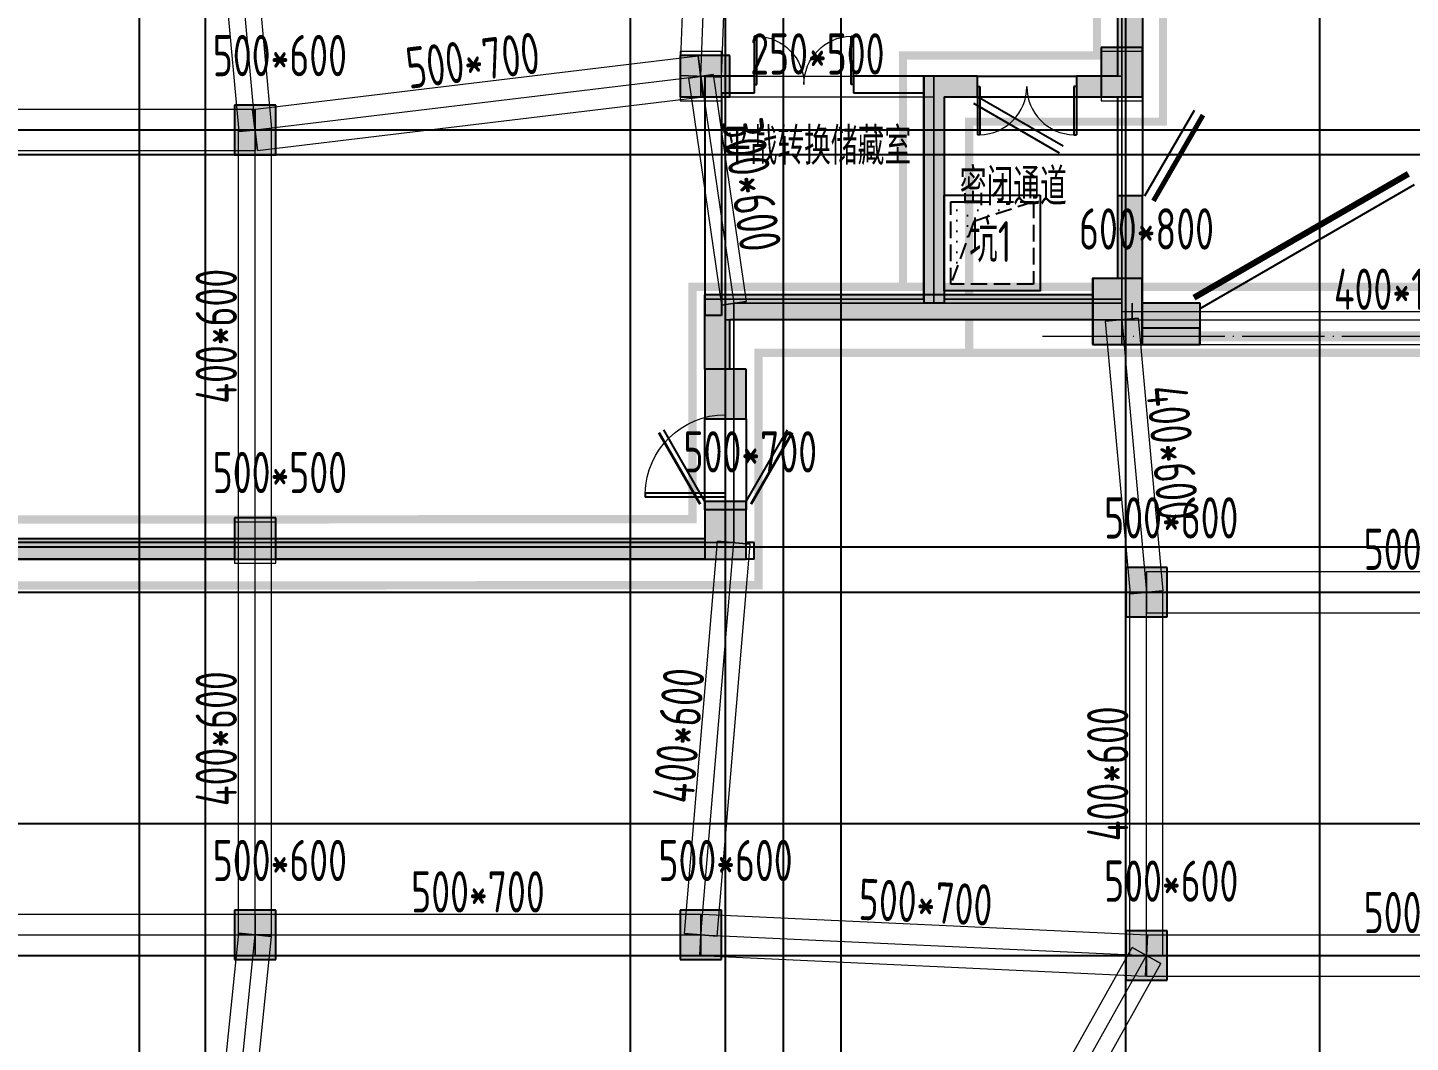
# Model space of a CAD drawing. Extents: x 369444 to 684549, y -549309 to 575337.
# Drawn here: x 457518 to 474271, y 417104 to 429395 of the extents above; entities that cross this region are included whole.
import ezdxf

# ---------------------------------------------------------------- set-up
doc = ezdxf.new("R2010")
doc.units = 0
doc.header["$LTSCALE"] = 1000
doc.header["$MEASUREMENT"] = 0
doc.linetypes.add('DASH', pattern=[0.35, 0.25, -0.1])
doc.linetypes.add('DOTE', pattern=[2.42, 2, -0.2, 0.02, -0.2])
for name, color, linetype, lineweight, true_color in [('-1-0-1', 7, 'Continuous', 0, 0xc0c0c0), ('-1-1-2', 7, 'Continuous', 0, 0xc0c0c0), ('-2-0-1', 1, 'Continuous', 0, 0xff0000), ('-2-1-2', 9, 'Continuous', 0, 0x808080), ('1-6-1', 7, 'Continuous', 0, 0x55ff55), ('1-6-2', 7, 'Continuous', 0, 0x55ff55), ('11-6-1', 2, 'Continuous', 0, 0xffff00), ('11-6-2', 2, 'Continuous', 0, 0xffff00), ('11-6-5', 2, 'Continuous', 0, 0xffff00), ('12-6-1', 4, 'Continuous', 0, 0x00ffff), ('12-6-2', 4, 'Continuous', 0, 0x00ffff), ('12-6-5', 4, 'Continuous', 0, 0x00ffff)]:
    doc.layers.add(name, color=color, linetype=linetype, lineweight=lineweight, true_color=true_color)
for name, color, linetype in [('A-WALL-HATCH', 8, 'Continuous'), ('AIRD-PLUM', 122, 'Continuous'), ('COLUMN', 9, 'Continuous'), ('DOTE', 1, 'Continuous'), ('PUB_HATCH', 8, 'Continuous'), ('WALL', 9, 'Continuous'), ('WINDOW', 4, 'Continuous'), ('填充', 8, 'Continuous'), ('文字', 2, 'Continuous'), ('防火分区线', 7, 'Continuous')]:
    doc.layers.add(name, color=color, linetype=linetype)
doc.layers.add('DOTE2', color=122, linetype='DOTE', lineweight=9)
doc.styles.add('_TCH_DIM', font='SIMPLEX', dxfattribs={"bigfont": 'GBCBIG'})
doc.styles.add('yjkcad', font='yjkeng.shx', dxfattribs={"width": 0.7, "height": 250, "bigfont": 'yjkchn.shx'})
doc.styles.add('说明', font='TSSDENG', dxfattribs={"width": 0.7, "bigfont": 'HZTXT'})

# ---------------------------------------------------------------- blocks, each defined once
blk = doc.blocks.new('$DorLib2D$00000213')
at = {"color": 0, "linetype": 'DASH', "const_width": 0.02}
blk.add_lwpolyline([(0.5, 0), (-0.5, 0)], dxfattribs=at)
blk = doc.blocks.new('$DorLib2D$00000002')
for p, q in [((-0.5, 0), (-0.5, 0.4875)), ((-0.475, 0.4875), (-0.5, 0.4875)), ((-0.475, 0), (-0.475, 0.4875)), ((0.475, 0), (0.475, 0.4875)), ((0.475, 0.4875), (0.5, 0.4875)), ((0.5, 0), (0.5, 0.4875)), ((-0.5, 0), (-0.475, 0)), ((0.5, 0), (0.475, 0))]:
    blk.add_line(p, q)
at = {"lineweight": 13}
for centre, start, end in [((-0.4875, 0), 0, 88.53072), ((0.4875, 0), 91.46928, 180)]:
    blk.add_arc(centre, 0.4875, start, end, dxfattribs=at)
blk = doc.blocks.new('$DorLib2D$00000001')
for p, q in [((0.45, 0.975), (0.5, 0.975)), ((0.45, 0), (0.45, 0.975)), ((0.5, 0), (0.5, 0.975)), ((0.5, 0), (0.45, 0))]:
    blk.add_line(p, q)
at = {"lineweight": 13}
blk.add_arc((0.475, 0), 0.975, 91.4693, 180, dxfattribs=at)
blk = doc.blocks.new('$DorLib2D$00000207')
at = {"color": 0}
for p, q in [((-0.5, 0.0313), (-0.067, 0.2813)), ((0.5, 0.0313), (0.067, 0.2813))]:
    blk.add_line(p, q, dxfattribs=at)
at = {"color": 0, "const_width": 0.0125}
for points in [[(-0.5125, 0.0529), (-0.0795, 0.3029)], [(0.5125, 0.0529), (0.0795, 0.3029)]]:
    blk.add_lwpolyline(points, dxfattribs=at)
blk = doc.blocks.new('$DorLib2D$00000191')
at = {"layer": 'WINDOW', "color": 0}
blk.add_line((-0.5, 0.15), (0.366, 0.65), dxfattribs=at)
at = {"layer": 'WINDOW', "color": 0, "const_width": 0.05}
blk.add_lwpolyline([(-0.55, 0.237), (0.316, 0.737)], dxfattribs=at)
blk = doc.blocks.new('$DorLib2D$00000179')
at = {"color": 0}
for p, q in [((-0.54, 0.169), (0.326, 0.669)), ((-0.5, 0.1), (0.366, 0.6))]:
    blk.add_line(p, q, dxfattribs=at)
blk = doc.blocks.new('_FZH')
blk.add_lwpolyline([(-0.5, -0.5), (0.5, -0.5), (0.5, 0.5), (-0.5, 0.5)], close=True)
at = {"layer": 'PUB_HATCH'}
blk.add_solid([(-0.5, -0.5), (0.5, -0.5), (-0.5, 0.5), (0.5, 0.5)], dxfattribs=at)
blk = doc.blocks.new('$DorLib2D$00000193')
at = {"color": 0}
blk.add_line((-0.5, 0.1), (0.366, 0.6), dxfattribs=at)
at = {"color": 0, "const_width": 0.0333}
blk.add_lwpolyline([(-0.533, 0.158), (0.333, 0.658)], dxfattribs=at)
blk = doc.blocks.new('JSK1000')
at = {"layer": 'AIRD-PLUM'}
h = blk.add_hatch(dxfattribs=at)
h.set_pattern_fill('DOTS', color=8, scale=80, style=0)
h.set_pattern_definition([(0, (-20, -20), (63.5, 127), [0, -127])])
h.paths.add_polyline_path([(80, 1080), (80, 80), (321, 803), (1080, 1080)])
at = {"layer": 'AIRD-PLUM', "ltscale": 0.25}
blk.add_lwpolyline([(0, 0), (1160, 0), (1160, 1160), (0, 1160)], close=True, dxfattribs=at)
at = {"layer": 'AIRD-PLUM', "color": 8, "linetype": 'DASH', "ltscale": 0.8}
blk.add_lwpolyline([(80, 80), (1080, 80), (1080, 1080), (80, 1080)], close=True, dxfattribs=at)
blk.add_lwpolyline([(80, 80), (321, 803), (1080, 1080)], dxfattribs=at)
blk = doc.blocks.new('A$C69B9310D')
at = {"layer": 'AIRD-PLUM', "xscale": -1, "rotation": 90}
blk.add_blockref('JSK1000', (1160, 1160), dxfattribs=at)
at = {"layer": '文字', "style": '说明', "width": 0.7}
blk.add_text('坑1', height=495, dxfattribs=at).set_placement((302, 350))

msp = doc.modelspace()

# ---------------------------------------------------------------- hatches: boundary and pattern name
at = {"layer": 'A-WALL-HATCH'}
for points in [[(466024.6, 428557), (466024.6, 429057), (465424.6, 429057), (465424.6, 428557)], [(471024.6, 428557), (471024.6, 429157), (470524.6, 429157), (470524.6, 428557)], [(460524.7, 427856.6), (460524.7, 428456.6), (460024.7, 428456.6), (460024.7, 427856.6)], [(471024.7, 425556.5), (471024.7, 426356.5), (470424.7, 426356.5), (470424.7, 425556.5)], [(466224.6, 424656.6), (466224.6, 425256.7), (465724.6, 425256.7), (465724.6, 424656.6)], [(466224.7, 422956.6), (466224.7, 423656.6), (465724.7, 423656.6), (465724.7, 422956.6)], [(460524.7, 422957), (460524.7, 423457), (460024.7, 423457), (460024.7, 422957)], [(471324.7, 422256.6), (471324.7, 422856.6), (470824.7, 422856.6), (470824.7, 422256.6)], [(460524.7, 418106.6), (460524.7, 418706.6), (460024.7, 418706.6), (460024.7, 418106.6)], [(465924.7, 418106.6), (465924.7, 418706.6), (465424.7, 418706.6), (465424.7, 418106.6)], [(471324.7, 417856.6), (471324.7, 418456.6), (470824.7, 418456.6), (470824.7, 417856.6)]]:
    msp.add_hatch(color=256, dxfattribs=at).paths.add_polyline_path(points)
at = {"layer": 'PUB_HATCH'}
for points in [[(471024.6, 452407), (470724.6, 452707), (470724.7, 428807), (470784.7, 428677), (471024.7, 428657)], [(468624.6, 428557), (468374.6, 428807), (468374.6, 426057), (468624.6, 426057)], [(468624.6, 428557), (469024.9, 428557), (469024.9, 428807), (468374.6, 428807)], [(470724.7, 428807), (470224.9, 428807), (470224.9, 428557), (470724.7, 428557), (470784.7, 428677)], [(470784.7, 428677), (470724.7, 428557), (471024.7, 428557), (471024.7, 428657)], [(470724.6, 426357), (471021.6, 426357), (471021.6, 425757), (471024.6, 425757), (471024.6, 427357), (470724.6, 427357)], [(465724.6, 425256.7), (466024.6, 425256.7), (466024.6, 425857), (465724.6, 426157)], [(470421.6, 425857), (470421.6, 426157), (465724.6, 426157), (466024.6, 425857)], [(471021.6, 426057), (471021.6, 425557), (471724.6, 425557), (471724.6, 426057)], [(465724.6, 422957), (465724.6, 423207), (418274.6, 423207), (418191.3, 423040.3), (418274.6, 422957)]]:
    msp.add_hatch(color=256, dxfattribs=at).paths.add_polyline_path(points)

# ---------------------------------------------------------------- linework, layer by layer
at = {"layer": '-1-0-1', "color": 0}
for p in [(465674.3, 428807.1, -3600), (468499.4, 428807.1, -3600), (470774.3, 428807.1, -3600), (460274.3, 428157.1, -3600), (466074.4, 426056.9, -3600), (468499.4, 426056.9, -3600), (470774.3, 426056.9, -3600), (470774.3, 425856.9, -3600), (460274.3, 423157.1, -3600), (466074.4, 423157.1, -3600), (471074.3, 422557.1, -3600), (460274.3, 418407.1, -3600), (465674.3, 418407.1, -3600), (471074.3, 418157.1, -3600)]:
    msp.add_point(p, dxfattribs=at)
at = {"layer": '-1-1-2', "color": 0}
for p, q in [((465674.3, 428807.1, -3600), (465674.3, 428807.1)), ((468499.4, 428807.1, -3600), (468499.4, 428807.1)), ((470774.3, 428807.1, -3600), (470774.3, 428807.1)), ((460274.3, 428157.1, -3600), (460274.3, 428157.1)), ((466074.4, 426056.9, -3600), (466074.4, 426056.9)), ((468499.4, 426056.9, -3600), (468499.4, 426056.9)), ((470774.3, 426056.9, -3600), (470774.3, 426056.9)), ((470774.3, 425856.9, -3600), (470774.3, 425856.9)), ((460274.3, 423157.1, -3600), (460274.3, 423157.1)), ((466074.4, 423157.1, -3600), (466074.4, 423157.1)), ((471074.3, 422557.1, -3600), (471074.3, 422557.1)), ((460274.3, 418407.1, -3600), (460274.3, 418407.1)), ((465674.3, 418407.1, -3600), (465674.3, 418407.1)), ((471074.3, 418157.1, -3600), (471074.3, 418157.1))]:
    msp.add_line(p, q, dxfattribs=at)
at = {"layer": '-2-0-1', "color": 0}
for p, q in [((465674.3, 428807.1, -3600), (465974.3, 436607.1, -3600)), ((470774.3, 428807.1, -3600), (470774.3, 436607.1, -3600)), ((459674.3, 434757.1, -3600), (460274.3, 428157.1, -3600)), ((460274.3, 428157.1, -3600), (465674.3, 428807.1, -3600)), ((465674.3, 428807.1, -3600), (468499.4, 428807.1, -3600)), ((465674.3, 428807.1, -3600), (466074.4, 426056.9, -3600)), ((468499.4, 428807.1, -3600), (470774.3, 428807.1, -3600)), ((468499.4, 426056.9, -3600), (468499.4, 428807.1, -3600)), ((470774.3, 426056.9, -3600), (470774.3, 428807.1, -3600)), ((452474.3, 428157.1, -3600), (460274.3, 428157.1, -3600)), ((460274.3, 423157.1, -3600), (460274.3, 428157.1, -3600)), ((466074.4, 423157.1, -3600), (466074.4, 426056.9, -3600)), ((466074.4, 426056.9, -3600), (468499.4, 426056.9, -3600)), ((468499.4, 426056.9, -3600), (470774.3, 426056.9, -3600)), ((470774.3, 425856.9, -3600), (470774.3, 426056.9, -3600)), ((470774.3, 425856.9, -3600), (471074.3, 422557.1, -3600)), ((470774.3, 425856.9, -3600), (477724.8, 425856.9, -3600)), ((452474.3, 423157.1, -3600), (460274.3, 423157.1, -3600)), ((460274.3, 423157.1, -3600), (466074.4, 423157.1, -3600)), ((460274.3, 418407.1, -3600), (460274.3, 423157.1, -3600)), ((465674.3, 418407.1, -3600), (466074.4, 423157.1, -3600)), ((471074.3, 418157.1, -3600), (471074.3, 422557.1, -3600)), ((471074.3, 422557.1, -3600), (477974.3, 422557.1, -3600)), ((452474.3, 418407.1, -3600), (460274.3, 418407.1, -3600)), ((459574.3, 411557.1, -3600), (460274.3, 418407.1, -3600)), ((460274.3, 418407.1, -3600), (465674.3, 418407.1, -3600)), ((465674.3, 418407.1, -3600), (471074.3, 418157.1, -3600)), ((467374.3, 411557.1, -3600), (471074.3, 418157.1, -3600)), ((471074.3, 418157.1, -3600), (477974.3, 418157.1, -3600))]:
    msp.add_line(p, q, dxfattribs=at)
at = {"layer": '-2-1-2', "color": 0}
for p, q in [((465674.3, 428807.1), (465974.3, 436607.1)), ((470774.3, 428807.1), (470774.3, 436607.1)), ((459674.3, 434757.1), (460274.3, 428157.1)), ((460274.3, 428157.1), (465674.3, 428807.1)), ((465674.3, 428807.1), (468499.4, 428807.1)), ((465674.3, 428807.1), (466074.4, 426056.9)), ((468499.4, 428807.1), (470774.3, 428807.1)), ((468499.4, 426056.9), (468499.4, 428807.1)), ((470774.3, 426056.9), (470774.3, 428807.1)), ((452474.3, 428157.1), (460274.3, 428157.1)), ((460274.3, 423157.1), (460274.3, 428157.1)), ((466074.4, 423157.1), (466074.4, 426056.9)), ((466074.4, 426056.9), (468499.4, 426056.9)), ((468499.4, 426056.9), (470774.3, 426056.9)), ((470774.3, 425856.9), (470774.3, 426056.9)), ((470774.3, 425856.9), (471074.3, 422557.1)), ((470774.3, 425856.9), (477724.8, 425856.9)), ((452474.3, 423157.1), (460274.3, 423157.1)), ((460274.3, 423157.1), (466074.4, 423157.1)), ((460274.3, 418407.1), (460274.3, 423157.1)), ((465674.3, 418407.1), (466074.4, 423157.1)), ((471074.3, 418157.1), (471074.3, 422557.1)), ((471074.3, 422557.1), (477974.3, 422557.1)), ((452474.3, 418407.1), (460274.3, 418407.1)), ((459574.3, 411557.1), (460274.3, 418407.1)), ((460274.3, 418407.1), (465674.3, 418407.1)), ((465674.3, 418407.1), (471074.3, 418157.1)), ((467374.3, 411557.1), (471074.3, 418157.1)), ((471074.3, 418157.1), (477974.3, 418157.1))]:
    msp.add_line(p, q, dxfattribs=at)
at = {"layer": '1-6-1', "color": 0}
for p, q in [((470724.3, 436607.1, -3600), (470724.3, 428807.1, -3600)), ((470724.3, 428807.1), (470724.3, 436607.1)), ((471024.3, 436607.1), (471024.3, 428807.1)), ((471024.3, 428807.1, -3600), (471024.3, 436607.1, -3600)), ((468374.4, 428807.1, -3600), (468374.4, 428807.1)), ((470724.3, 428807.1, -3600), (468374.4, 428807.1, -3600)), ((468374.4, 428807.1), (470724.3, 428807.1)), ((468374.4, 428807.1, -8700), (468374.4, 426107.9, -8700)), ((468374.4, 428807.1, -5100), (468374.4, 428807.1, -8700)), ((468374.4, 426107.9, -5100), (468374.4, 428807.1, -5100)), ((470724.3, 428807.1, -3600), (470724.3, 428807.1)), ((470724.3, 428807.1), (470724.3, 428807.1, -3600)), ((471024.3, 428807.1), (471024.3, 428807.1, -3600)), ((471024.3, 428807.1, -5100), (471024.3, 426056.9, -5100)), ((471024.3, 428807.1, -8700), (471024.3, 428807.1, -5100)), ((471024.3, 426056.9, -8700), (471024.3, 428807.1, -8700)), ((468624.4, 428557.1), (468624.4, 428557.1, -3600)), ((470774.3, 428557.1), (468624.4, 428557.1)), ((468624.4, 428557.1, -3600), (470774.3, 428557.1, -3600)), ((468624.4, 428557.1, -5100), (468624.4, 426107.9, -5100)), ((468624.4, 428557.1, -8700), (468624.4, 428557.1, -5100)), ((468624.4, 426107.9, -8700), (468624.4, 428557.1, -8700)), ((470774.3, 428557.1, -8700), (470774.3, 426107.9, -8700)), ((470774.3, 428557.1, -5100), (470774.3, 428557.1, -8700)), ((470774.3, 426107.9, -5100), (470774.3, 428557.1, -5100)), ((470774.3, 428557.1, -3600), (470774.3, 428557.1)), ((465724.4, 426107.9, -8700), (465724.4, 423208.1, -8700)), ((465724.4, 426107.9, -5100), (465724.4, 426107.9, -8700)), ((465724.4, 423208.1, -5100), (465724.4, 426107.9, -5100)), ((465724.4, 426107.9, -8700), (465724.4, 426107.9, -5100)), ((468374.4, 426107.9, -8700), (465724.4, 426107.9, -8700)), ((465724.4, 426107.9, -5100), (468374.4, 426107.9, -5100)), ((468374.4, 426107.9, -5100), (468374.4, 426107.9, -8700)), ((468374.4, 426107.9, -8700), (468374.4, 426107.9, -5100)), ((468624.4, 426107.9, -8700), (468624.4, 426107.9, -5100)), ((470774.3, 426107.9, -8700), (468624.4, 426107.9, -8700)), ((468624.4, 426107.9, -5100), (470774.3, 426107.9, -5100)), ((468624.4, 426107.9, -5100), (468624.4, 426107.9, -8700)), ((470774.3, 426107.9, -8700), (470774.3, 426107.9, -5100)), ((470774.3, 426107.9, -5100), (470774.3, 426107.9, -8700)), ((470899.3, 426056.9, -5100), (470899.3, 425856.9, -5100)), ((470899.3, 426056.9, -8700), (470899.3, 426056.9, -5100)), ((470899.3, 425856.9, -8700), (470899.3, 426056.9, -8700)), ((471024.3, 426056.9, -5100), (471024.3, 426056.9, -8700)), ((465974.4, 425857.9, -5100), (465974.4, 422958.1, -5100)), ((465974.4, 425857.9, -8700), (465974.4, 425857.9, -5100)), ((465974.4, 422958.1, -8700), (465974.4, 425857.9, -8700)), ((465974.4, 425857.9, -5100), (465974.4, 425857.9, -8700)), ((468499.4, 425857.9, -5100), (465974.4, 425857.9, -5100)), ((465974.4, 425857.9, -8700), (468499.4, 425857.9, -8700)), ((468499.4, 425857.9, -5100), (468499.4, 425857.9, -8700)), ((470649.3, 425857.9, -5100), (468499.4, 425857.9, -5100)), ((468499.4, 425857.9, -8700), (470649.3, 425857.9, -8700)), ((468499.4, 425857.9, -8700), (468499.4, 425857.9, -5100)), ((470649.3, 425857.9, -8700), (470649.3, 425856.9, -8700)), ((470649.3, 425857.9, -5100), (470649.3, 425857.9, -8700)), ((470649.3, 425856.9, -5100), (470649.3, 425857.9, -5100)), ((470649.3, 425857.9, -8700), (470649.3, 425857.9, -5100)), ((470649.3, 425856.9, -8700), (470649.3, 425856.9, -5100)), ((470649.3, 425856.9, -8700), (470899.3, 425856.9, -8700)), ((470649.3, 425856.9, -5100), (470649.3, 425856.9, -8700)), ((470899.3, 425856.9, -5100), (470649.3, 425856.9, -5100)), ((470899.3, 425856.9, -5100), (470899.3, 425856.9, -8700)), ((470899.3, 425856.9, -8700), (470899.3, 425856.9, -5100)), ((460274.3, 423208.1, -8700), (452474.3, 423208.1, -8700)), ((452474.3, 423208.1, -5100), (460274.3, 423208.1, -5100)), ((460274.3, 423208.1, -8700), (460274.3, 423208.1, -5100)), ((465724.4, 423208.1, -8700), (460274.3, 423208.1, -8700)), ((460274.3, 423208.1, -5100), (465724.4, 423208.1, -5100)), ((460274.3, 423208.1, -5100), (460274.3, 423208.1, -8700)), ((465724.4, 423208.1, -5100), (465724.4, 423208.1, -8700)), ((465724.4, 423208.1, -8700), (465724.4, 423208.1, -5100)), ((460274.3, 422958.1, -5100), (452474.3, 422958.1, -5100)), ((452474.3, 422958.1, -8700), (460274.3, 422958.1, -8700)), ((460274.3, 422958.1, -5100), (460274.3, 422958.1, -8700)), ((465974.4, 422958.1, -5100), (460274.3, 422958.1, -5100)), ((460274.3, 422958.1, -8700), (465974.4, 422958.1, -8700)), ((460274.3, 422958.1, -8700), (460274.3, 422958.1, -5100)), ((465974.4, 422958.1, -8700), (465974.4, 422958.1, -5100)), ((465974.4, 422958.1, -5100), (465974.4, 422958.1, -8700))]:
    msp.add_line(p, q, dxfattribs=at)
at = {"layer": '1-6-2', "color": 0}
for p, q in [((470774.3, 436607.1), (470774.3, 428807.1)), ((470774.3, 428807.1, -3600), (470774.3, 436607.1, -3600)), ((468499.4, 428807.1), (468499.4, 428807.1, -3600)), ((470774.3, 428807.1), (468499.4, 428807.1)), ((468499.4, 428807.1, -3600), (470774.3, 428807.1, -3600)), ((468499.4, 428807.1, -5100), (468499.4, 426056.9, -5100)), ((468499.4, 428807.1, -8700), (468499.4, 428807.1, -5100)), ((468499.4, 426056.9, -8700), (468499.4, 428807.1, -8700)), ((470774.3, 428807.1), (470774.3, 428807.1, -3600)), ((470774.3, 428807.1, -5100), (470774.3, 426056.9, -5100)), ((470774.3, 428807.1, -8700), (470774.3, 428807.1, -5100)), ((470774.3, 426056.9, -8700), (470774.3, 428807.1, -8700)), ((470774.3, 428807.1, -3600), (470774.3, 428807.1)), ((466074.4, 426056.9, -5100), (466074.4, 423157.1, -5100)), ((466074.4, 426056.9, -8700), (466074.4, 426056.9, -5100)), ((466074.4, 423157.1, -8700), (466074.4, 426056.9, -8700)), ((466074.4, 426056.9, -5100), (466074.4, 426056.9, -8700)), ((468499.4, 426056.9, -5100), (466074.4, 426056.9, -5100)), ((466074.4, 426056.9, -8700), (468499.4, 426056.9, -8700)), ((468499.4, 426056.9, -5100), (468499.4, 426056.9, -8700)), ((470774.3, 426056.9, -5100), (468499.4, 426056.9, -5100)), ((468499.4, 426056.9, -8700), (470774.3, 426056.9, -8700)), ((468499.4, 426056.9, -8700), (468499.4, 426056.9, -5100)), ((468499.4, 426056.9, -5100), (468499.4, 426056.9, -8700)), ((470774.3, 426056.9, -5100), (470774.3, 425856.9, -5100)), ((470774.3, 426056.9, -8700), (470774.3, 426056.9, -5100)), ((470774.3, 425856.9, -8700), (470774.3, 426056.9, -8700)), ((470774.3, 426056.9, -5100), (470774.3, 426056.9, -8700)), ((470774.3, 426056.9, -8700), (470774.3, 426056.9, -5100)), ((470774.3, 425856.9, -5100), (470774.3, 425856.9, -8700)), ((460274.3, 423157.1, -5100), (452474.3, 423157.1, -5100)), ((452474.3, 423157.1, -8700), (460274.3, 423157.1, -8700)), ((460274.3, 423157.1, -5100), (460274.3, 423157.1, -8700)), ((466074.4, 423157.1, -5100), (460274.3, 423157.1, -5100)), ((460274.3, 423157.1, -8700), (466074.4, 423157.1, -8700)), ((460274.3, 423157.1, -8700), (460274.3, 423157.1, -5100)), ((466074.4, 423157.1, -8700), (466074.4, 423157.1, -5100)), ((466074.4, 423157.1, -5100), (466074.4, 423157.1, -8700))]:
    msp.add_line(p, q, dxfattribs=at)
at = {"layer": '11-6-1', "color": 0}
for p, q in [((465424.3, 429107.1), (465424.3, 428507.1)), ((465924.3, 429107.1), (465424.3, 429107.1)), ((465424.3, 429107.1, -3600), (465424.3, 428507.1, -3600)), ((465924.3, 429107.1, -3600), (465424.3, 429107.1, -3600)), ((465424.3, 429107.1, -3600), (465424.3, 429107.1)), ((465924.3, 428507.1), (465924.3, 429107.1)), ((465924.3, 428507.1, -3600), (465924.3, 429107.1, -3600)), ((465924.3, 429107.1, -3600), (465924.3, 429107.1)), ((470524.3, 429107.1), (470524.3, 428507.1)), ((471024.3, 429107.1), (470524.3, 429107.1)), ((470524.3, 429107.1, -3600), (470524.3, 428507.1, -3600)), ((471024.3, 429107.1, -3600), (470524.3, 429107.1, -3600)), ((470524.3, 429107.1, -3600), (470524.3, 429107.1)), ((471024.3, 428507.1), (471024.3, 429107.1)), ((471024.3, 428507.1, -3600), (471024.3, 429107.1, -3600)), ((471024.3, 429107.1, -3600), (471024.3, 429107.1)), ((460024.3, 428457.1), (460024.3, 427857.1)), ((460524.3, 428457.1), (460024.3, 428457.1)), ((460024.3, 428457.1, -3600), (460024.3, 427857.1, -3600)), ((460524.3, 428457.1, -3600), (460024.3, 428457.1, -3600)), ((460024.3, 428457.1, -3600), (460024.3, 428457.1)), ((460524.3, 427857.1), (460524.3, 428457.1)), ((460524.3, 427857.1, -3600), (460524.3, 428457.1, -3600)), ((460524.3, 428457.1, -3600), (460524.3, 428457.1)), ((465424.3, 428507.1), (465924.3, 428507.1)), ((465424.3, 428507.1, -3600), (465924.3, 428507.1, -3600)), ((465424.3, 428507.1, -3600), (465424.3, 428507.1)), ((465924.3, 428507.1, -3600), (465924.3, 428507.1)), ((470524.3, 428507.1), (471024.3, 428507.1)), ((470524.3, 428507.1, -3600), (471024.3, 428507.1, -3600)), ((470524.3, 428507.1, -3600), (470524.3, 428507.1)), ((471024.3, 428507.1, -3600), (471024.3, 428507.1)), ((460024.3, 427857.1), (460524.3, 427857.1)), ((460024.3, 427857.1, -3600), (460524.3, 427857.1, -3600)), ((460024.3, 427857.1, -3600), (460024.3, 427857.1)), ((460524.3, 427857.1, -3600), (460524.3, 427857.1)), ((470424.3, 426356.9, -5100), (470424.3, 425556.9, -5100)), ((471024.3, 426356.9, -5100), (470424.3, 426356.9, -5100)), ((470424.3, 426356.9, -8700), (470424.3, 425556.9, -8700)), ((471024.3, 426356.9, -8700), (470424.3, 426356.9, -8700)), ((470424.3, 426356.9, -8700), (470424.3, 426356.9, -5100)), ((471024.3, 425556.9, -5100), (471024.3, 426356.9, -5100)), ((471024.3, 425556.9, -8700), (471024.3, 426356.9, -8700)), ((471024.3, 426356.9, -8700), (471024.3, 426356.9, -5100)), ((470424.3, 425556.9, -5100), (471024.3, 425556.9, -5100)), ((470424.3, 425556.9, -8700), (471024.3, 425556.9, -8700)), ((470424.3, 425556.9, -8700), (470424.3, 425556.9, -5100)), ((471024.3, 425556.9, -8700), (471024.3, 425556.9, -5100)), ((465724.4, 423657.1, -5100), (465724.4, 422957.1, -5100)), ((466224.4, 423657.1, -5100), (465724.4, 423657.1, -5100)), ((465724.4, 423657.1, -8700), (465724.4, 422957.1, -8700)), ((466224.4, 423657.1, -8700), (465724.4, 423657.1, -8700)), ((465724.4, 423657.1, -8700), (465724.4, 423657.1, -5100)), ((466224.4, 422957.1, -5100), (466224.4, 423657.1, -5100)), ((466224.4, 422957.1, -8700), (466224.4, 423657.1, -8700)), ((466224.4, 423657.1, -8700), (466224.4, 423657.1, -5100)), ((460024.3, 423407.1, -5100), (460024.3, 422907.1, -5100)), ((460524.3, 423407.1, -5100), (460024.3, 423407.1, -5100)), ((460024.3, 423407.1, -8700), (460024.3, 422907.1, -8700)), ((460524.3, 423407.1, -8700), (460024.3, 423407.1, -8700)), ((460024.3, 423407.1, -8700), (460024.3, 423407.1, -5100)), ((460524.3, 422907.1, -5100), (460524.3, 423407.1, -5100)), ((460524.3, 422907.1, -8700), (460524.3, 423407.1, -8700)), ((460524.3, 423407.1, -8700), (460524.3, 423407.1, -5100)), ((460024.3, 422907.1, -5100), (460524.3, 422907.1, -5100)), ((460024.3, 422907.1, -8700), (460524.3, 422907.1, -8700)), ((460024.3, 422907.1, -8700), (460024.3, 422907.1, -5100)), ((460524.3, 422907.1, -8700), (460524.3, 422907.1, -5100)), ((465724.4, 422957.1, -5100), (466224.4, 422957.1, -5100)), ((465724.4, 422957.1, -8700), (466224.4, 422957.1, -8700)), ((465724.4, 422957.1, -8700), (465724.4, 422957.1, -5100)), ((466224.4, 422957.1, -8700), (466224.4, 422957.1, -5100)), ((470824.3, 422857.1), (470824.3, 422257.1)), ((471324.3, 422857.1), (470824.3, 422857.1)), ((470824.3, 422857.1, -3600), (470824.3, 422257.1, -3600)), ((471324.3, 422857.1, -3600), (470824.3, 422857.1, -3600)), ((470824.3, 422857.1, -3600), (470824.3, 422857.1)), ((471324.3, 422257.1), (471324.3, 422857.1)), ((471324.3, 422257.1, -3600), (471324.3, 422857.1, -3600)), ((471324.3, 422857.1, -3600), (471324.3, 422857.1)), ((470824.3, 422257.1), (471324.3, 422257.1)), ((470824.3, 422257.1, -3600), (471324.3, 422257.1, -3600)), ((470824.3, 422257.1, -3600), (470824.3, 422257.1)), ((471324.3, 422257.1, -3600), (471324.3, 422257.1)), ((460024.3, 418707.1), (460024.3, 418107.1)), ((460524.3, 418707.1), (460024.3, 418707.1)), ((460024.3, 418707.1, -3600), (460024.3, 418107.1, -3600)), ((460524.3, 418707.1, -3600), (460024.3, 418707.1, -3600)), ((460024.3, 418707.1, -3600), (460024.3, 418707.1)), ((460524.3, 418107.1), (460524.3, 418707.1)), ((460524.3, 418107.1, -3600), (460524.3, 418707.1, -3600)), ((460524.3, 418707.1, -3600), (460524.3, 418707.1)), ((465424.3, 418707.1), (465424.3, 418107.1)), ((465924.3, 418707.1), (465424.3, 418707.1)), ((465424.3, 418707.1, -3600), (465424.3, 418107.1, -3600)), ((465924.3, 418707.1, -3600), (465424.3, 418707.1, -3600)), ((465424.3, 418707.1, -3600), (465424.3, 418707.1)), ((465924.3, 418107.1), (465924.3, 418707.1)), ((465924.3, 418107.1, -3600), (465924.3, 418707.1, -3600)), ((465924.3, 418707.1, -3600), (465924.3, 418707.1)), ((470824.3, 418457.1), (470824.3, 417857.1)), ((471324.3, 418457.1), (470824.3, 418457.1)), ((470824.3, 418457.1, -3600), (470824.3, 417857.1, -3600)), ((471324.3, 418457.1, -3600), (470824.3, 418457.1, -3600)), ((470824.3, 418457.1, -3600), (470824.3, 418457.1)), ((471324.3, 417857.1), (471324.3, 418457.1)), ((471324.3, 417857.1, -3600), (471324.3, 418457.1, -3600)), ((471324.3, 418457.1, -3600), (471324.3, 418457.1)), ((460024.3, 418107.1), (460524.3, 418107.1)), ((460024.3, 418107.1, -3600), (460524.3, 418107.1, -3600)), ((460024.3, 418107.1, -3600), (460024.3, 418107.1)), ((460524.3, 418107.1, -3600), (460524.3, 418107.1)), ((465424.3, 418107.1), (465924.3, 418107.1)), ((465424.3, 418107.1, -3600), (465924.3, 418107.1, -3600)), ((465424.3, 418107.1, -3600), (465424.3, 418107.1)), ((465924.3, 418107.1, -3600), (465924.3, 418107.1)), ((470824.3, 417857.1), (471324.3, 417857.1)), ((470824.3, 417857.1, -3600), (471324.3, 417857.1, -3600)), ((470824.3, 417857.1, -3600), (470824.3, 417857.1)), ((471324.3, 417857.1, -3600), (471324.3, 417857.1))]:
    msp.add_line(p, q, dxfattribs=at)
at = {"layer": '11-6-2', "color": 0}
for p, q in [((465674.3, 428807.1, -3600), (465674.3, 428807.1)), ((470774.3, 428807.1, -3600), (470774.3, 428807.1)), ((460274.3, 428157.1, -3600), (460274.3, 428157.1)), ((470774.3, 425856.9, -8700), (470774.3, 425856.9, -5100)), ((460274.3, 423157.1, -8700), (460274.3, 423157.1, -5100)), ((466074.4, 423157.1, -8700), (466074.4, 423157.1, -5100)), ((471074.3, 422557.1, -3600), (471074.3, 422557.1)), ((460274.3, 418407.1, -3600), (460274.3, 418407.1)), ((465674.3, 418407.1, -3600), (465674.3, 418407.1)), ((471074.3, 418157.1, -3600), (471074.3, 418157.1))]:
    msp.add_line(p, q, dxfattribs=at)
at = {"layer": '12-6-1', "color": 0}
for p, q in [((465424.5, 428816.7), (465724.5, 436616.7)), ((465424.5, 428816.7, -800), (465724.5, 436616.7, -800)), ((465924.1, 428797.4), (466224.1, 436597.4)), ((465924.1, 428797.4, -800), (466224.1, 436597.4, -800)), ((459475.1, 434738.9, -5100), (460075.1, 428138.9, -5100)), ((459475.1, 434738.9, -5900), (460075.1, 428138.9, -5900)), ((459873.5, 434775.2, -5100), (460473.5, 428175.2, -5100)), ((459873.5, 434775.2, -5900), (460473.5, 428175.2, -5900)), ((460244.4, 428405.3), (465644.4, 429055.3)), ((460244.4, 428405.3, -700), (465644.4, 429055.3, -700)), ((465644.4, 429055.3), (465704.2, 428558.8)), ((465644.4, 429055.3, -700), (465644.4, 429055.3)), ((465704.2, 428558.8, -700), (465644.4, 429055.3, -700)), ((465424.5, 428816.7), (465924.1, 428797.4)), ((465424.5, 428816.7, -800), (465424.5, 428816.7)), ((465924.1, 428797.4, -800), (465424.5, 428816.7, -800)), ((465822.8, 428828.6), (465525.9, 428785.5)), ((465525.9, 428785.5, -600), (465822.8, 428828.6, -600)), ((465525.9, 428785.5), (465525.9, 428785.5, -600)), ((465525.9, 428785.5), (465925.9, 426035.4)), ((465525.9, 428785.5, -600), (465925.9, 426035.4, -600)), ((465674.3, 428807.1), (465674.3, 428557.1)), ((465674.3, 428807.1, -500), (465674.3, 428807.1)), ((465674.3, 428557.1, -500), (465674.3, 428807.1, -500)), ((465674.3, 428807.1), (468499.4, 428807.1)), ((465674.3, 428807.1, -500), (468499.4, 428807.1, -500)), ((465822.8, 428828.6, -600), (465822.8, 428828.6)), ((465822.8, 428828.6), (466222.8, 426078.5)), ((465822.8, 428828.6, -600), (466222.8, 426078.5, -600)), ((465924.1, 428797.4), (465924.1, 428797.4, -800)), ((468499.4, 428807.1), (468499.4, 428557.1)), ((468499.4, 428807.1, -500), (468499.4, 428807.1)), ((468499.4, 428557.1, -500), (468499.4, 428807.1, -500)), ((460304.2, 427908.8), (465704.2, 428558.8)), ((460304.2, 427908.8, -700), (465704.2, 428558.8, -700)), ((465674.3, 428557.1), (465674.3, 428557.1, -500)), ((465674.3, 428557.1), (468499.4, 428557.1)), ((465674.3, 428557.1, -500), (468499.4, 428557.1, -500)), ((465704.2, 428558.8), (465704.2, 428558.8, -700)), ((468499.4, 428557.1), (468499.4, 428557.1, -500)), ((452474.3, 428407.1), (460274.3, 428407.1)), ((452474.3, 428407.1, -800), (460274.3, 428407.1, -800)), ((460244.4, 428405.3), (460304.2, 427908.8)), ((460244.4, 428405.3, -700), (460244.4, 428405.3)), ((460304.2, 427908.8, -700), (460244.4, 428405.3, -700)), ((460274.3, 428407.1), (460274.3, 427907.1)), ((460274.3, 428407.1, -800), (460274.3, 428407.1)), ((460274.3, 427907.1, -800), (460274.3, 428407.1, -800)), ((460074.3, 428157.1), (460474.3, 428157.1)), ((460074.3, 428157.1, -600), (460074.3, 428157.1)), ((460474.3, 428157.1, -600), (460074.3, 428157.1, -600)), ((460074.3, 423157.1), (460074.3, 428157.1)), ((460074.3, 423157.1, -600), (460074.3, 428157.1, -600)), ((460473.5, 428175.2, -5100), (460075.1, 428138.9, -5100)), ((460075.1, 428138.9, -5900), (460473.5, 428175.2, -5900)), ((460075.1, 428138.9, -5100), (460075.1, 428138.9, -5900)), ((460473.5, 428175.2, -5900), (460473.5, 428175.2, -5100)), ((460474.3, 428157.1), (460474.3, 428157.1, -600)), ((460474.3, 423157.1), (460474.3, 428157.1)), ((460474.3, 423157.1, -600), (460474.3, 428157.1, -600)), ((452474.3, 427907.1), (460274.3, 427907.1)), ((452474.3, 427907.1, -800), (460274.3, 427907.1, -800)), ((460274.3, 427907.1), (460274.3, 427907.1, -800)), ((460304.2, 427908.8), (460304.2, 427908.8, -700)), ((466222.8, 426078.5), (465925.9, 426035.4)), ((465925.9, 426035.4, -600), (466222.8, 426078.5, -600)), ((465925.9, 426035.4), (465925.9, 426035.4, -600)), ((466222.8, 426078.5, -600), (466222.8, 426078.5)), ((470973.5, 425875.1), (470575.1, 425838.8)), ((470575.1, 425838.8, -600), (470973.5, 425875.1, -600)), ((470774.3, 425956.9, -5100), (470774.3, 425556.9, -5100)), ((470774.3, 425956.9, -6500), (470774.3, 425956.9, -5100)), ((470774.3, 425556.9, -6500), (470774.3, 425956.9, -6500)), ((470774.3, 425956.9, -5100), (477724.8, 425956.9, -5100)), ((470774.3, 425956.9, -6500), (477724.8, 425956.9, -6500)), ((470973.5, 425875.1, -600), (470973.5, 425875.1)), ((470973.5, 425875.1), (471273.5, 422575.2)), ((470973.5, 425875.1, -600), (471273.5, 422575.2, -600)), ((470575.1, 425838.8), (470575.1, 425838.8, -600)), ((470575.1, 425838.8), (470875.1, 422538.9)), ((470575.1, 425838.8, -600), (470875.1, 422538.9, -600)), ((470774.3, 425556.9, -5100), (470774.3, 425556.9, -6500)), ((470774.3, 425556.9, -5100), (477724.8, 425556.9, -5100)), ((470774.3, 425556.9, -6500), (477724.8, 425556.9, -6500)), ((465475, 418423.8), (465875.1, 423173.8)), ((465475, 418423.8, -600), (465875.1, 423173.8, -600)), ((465875.1, 423173.8), (466273.7, 423140.3)), ((465875.1, 423173.8, -600), (465875.1, 423173.8)), ((466273.7, 423140.3, -600), (465875.1, 423173.8, -600)), ((460074.3, 423157.1), (460474.3, 423157.1)), ((460074.3, 423157.1, -600), (460074.3, 423157.1)), ((460474.3, 423157.1, -600), (460074.3, 423157.1, -600)), ((460074.3, 418407.1), (460074.3, 423157.1)), ((460074.3, 418407.1, -600), (460074.3, 423157.1, -600)), ((460074.3, 423157.1), (460474.3, 423157.1)), ((460074.3, 423157.1, -600), (460074.3, 423157.1)), ((460474.3, 423157.1, -600), (460074.3, 423157.1, -600)), ((460474.3, 423157.1), (460474.3, 423157.1, -600)), ((460474.3, 418407.1), (460474.3, 423157.1)), ((460474.3, 418407.1, -600), (460474.3, 423157.1, -600)), ((460474.3, 423157.1), (460474.3, 423157.1, -600)), ((465873.6, 418390.3), (466273.7, 423140.3)), ((465873.6, 418390.3, -600), (466273.7, 423140.3, -600)), ((466273.7, 423140.3), (466273.7, 423140.3, -600)), ((471074.3, 422807.1), (471074.3, 422307.1)), ((471074.3, 422807.1, -800), (471074.3, 422807.1)), ((471074.3, 422307.1, -800), (471074.3, 422807.1, -800)), ((471074.3, 422807.1), (477974.3, 422807.1)), ((471074.3, 422807.1, -800), (477974.3, 422807.1, -800)), ((470874.3, 422557.1, -5100), (471274.3, 422557.1, -5100)), ((470874.3, 422557.1, -5700), (470874.3, 422557.1, -5100)), ((471274.3, 422557.1, -5700), (470874.3, 422557.1, -5700)), ((470874.3, 418157.1, -5100), (470874.3, 422557.1, -5100)), ((470874.3, 418157.1, -5700), (470874.3, 422557.1, -5700)), ((471273.5, 422575.2), (470875.1, 422538.9)), ((470875.1, 422538.9, -600), (471273.5, 422575.2, -600)), ((470875.1, 422538.9), (470875.1, 422538.9, -600)), ((471273.5, 422575.2, -600), (471273.5, 422575.2)), ((471274.3, 422557.1, -5100), (471274.3, 422557.1, -5700)), ((471274.3, 418157.1, -5100), (471274.3, 422557.1, -5100)), ((471274.3, 418157.1, -5700), (471274.3, 422557.1, -5700)), ((471074.3, 422307.1), (471074.3, 422307.1, -800)), ((471074.3, 422307.1), (477974.3, 422307.1)), ((471074.3, 422307.1, -800), (477974.3, 422307.1, -800)), ((452474.3, 418657.1), (460274.3, 418657.1)), ((452474.3, 418657.1, -800), (460274.3, 418657.1, -800)), ((460274.3, 418657.1), (460274.3, 418157.1)), ((460274.3, 418657.1, -700), (460274.3, 418657.1)), ((460274.3, 418157.1, -700), (460274.3, 418657.1, -700)), ((460274.3, 418657.1), (465674.3, 418657.1)), ((460274.3, 418657.1, -700), (465674.3, 418657.1, -700)), ((460274.3, 418657.1), (460274.3, 418157.1)), ((460274.3, 418657.1, -800), (460274.3, 418657.1)), ((460274.3, 418157.1, -800), (460274.3, 418657.1, -800)), ((465685.9, 418656.8), (465662.8, 418157.3)), ((465662.8, 418157.3, -700), (465685.9, 418656.8, -700)), ((465674.3, 418657.1), (465674.3, 418157.1)), ((465674.3, 418657.1, -700), (465674.3, 418657.1)), ((465674.3, 418157.1, -700), (465674.3, 418657.1, -700)), ((465685.9, 418656.8, -700), (465685.9, 418656.8)), ((465685.9, 418656.8), (471085.9, 418406.8)), ((465685.9, 418656.8, -700), (471085.9, 418406.8, -700)), ((459375.4, 411577.4), (460075.4, 418427.4)), ((459375.4, 411577.4, -800), (460075.4, 418427.4, -800)), ((459773.3, 411536.7), (460473.3, 418386.7)), ((459773.3, 411536.7, -800), (460473.3, 418386.7, -800)), ((460074.3, 418407.1), (460474.3, 418407.1)), ((460074.3, 418407.1, -600), (460074.3, 418407.1)), ((460474.3, 418407.1, -600), (460074.3, 418407.1, -600)), ((460075.4, 418427.4), (460473.3, 418386.7)), ((460075.4, 418427.4, -800), (460075.4, 418427.4)), ((460473.3, 418386.7, -800), (460075.4, 418427.4, -800)), ((460473.3, 418386.7), (460473.3, 418386.7, -800)), ((460474.3, 418407.1), (460474.3, 418407.1, -600)), ((465475, 418423.8), (465873.6, 418390.3)), ((465475, 418423.8, -600), (465475, 418423.8)), ((465873.6, 418390.3, -600), (465475, 418423.8, -600)), ((465873.6, 418390.3), (465873.6, 418390.3, -600)), ((471085.9, 418406.8), (471062.8, 417907.3)), ((471062.8, 417907.3, -700), (471085.9, 418406.8, -700)), ((471074.3, 418407.1), (471074.3, 417907.1)), ((471074.3, 418407.1, -800), (471074.3, 418407.1)), ((471074.3, 417907.1, -800), (471074.3, 418407.1, -800)), ((471074.3, 418407.1), (477974.3, 418407.1)), ((471074.3, 418407.1, -800), (477974.3, 418407.1, -800)), ((471085.9, 418406.8, -700), (471085.9, 418406.8)), ((452474.3, 418157.1), (460274.3, 418157.1)), ((452474.3, 418157.1, -800), (460274.3, 418157.1, -800)), ((460274.3, 418157.1), (460274.3, 418157.1, -700)), ((460274.3, 418157.1), (465674.3, 418157.1)), ((460274.3, 418157.1, -700), (465674.3, 418157.1, -700)), ((460274.3, 418157.1), (460274.3, 418157.1, -800)), ((465662.8, 418157.3), (465662.8, 418157.3, -700)), ((465662.8, 418157.3), (471062.8, 417907.3)), ((465662.8, 418157.3, -700), (471062.8, 417907.3, -700)), ((465674.3, 418157.1), (465674.3, 418157.1, -700)), ((467199.9, 411654.9, -5100), (470899.9, 418254.9, -5100)), ((467199.9, 411654.9, -5900), (470899.9, 418254.9, -5900)), ((470874.3, 418157.1, -5100), (471274.3, 418157.1, -5100)), ((470874.3, 418157.1, -5700), (470874.3, 418157.1, -5100)), ((471274.3, 418157.1, -5700), (470874.3, 418157.1, -5700)), ((470899.9, 418254.9, -5100), (471248.8, 418059.3, -5100)), ((470899.9, 418254.9, -5900), (470899.9, 418254.9, -5100)), ((471248.8, 418059.3, -5900), (470899.9, 418254.9, -5900)), ((471274.3, 418157.1, -5100), (471274.3, 418157.1, -5700)), ((467548.8, 411459.3, -5100), (471248.8, 418059.3, -5100)), ((467548.8, 411459.3, -5900), (471248.8, 418059.3, -5900)), ((471248.8, 418059.3, -5100), (471248.8, 418059.3, -5900)), ((471062.8, 417907.3), (471062.8, 417907.3, -700)), ((471074.3, 417907.1), (471074.3, 417907.1, -800)), ((471074.3, 417907.1), (477974.3, 417907.1)), ((471074.3, 417907.1, -800), (477974.3, 417907.1, -800))]:
    msp.add_line(p, q, dxfattribs=at)
at = {"layer": '12-6-2', "color": 0}
for p, q in [((465674.3, 428807.1), (465974.3, 436607.1)), ((459674.3, 434757.1, -5100), (460274.3, 428157.1, -5100)), ((460274.3, 428157.1), (465674.3, 428807.1)), ((465674.3, 428807.1), (466074.4, 426056.9)), ((465674.3, 428807.1), (468499.4, 428807.1)), ((452474.3, 428157.1), (460274.3, 428157.1)), ((460274.3, 423157.1), (460274.3, 428157.1)), ((470774.3, 425856.9, -5100), (477724.8, 425856.9, -5100)), ((470774.3, 425856.9), (471074.3, 422557.1)), ((460274.3, 418407.1), (460274.3, 423157.1)), ((465674.3, 418407.1), (466074.4, 423157.1)), ((471074.3, 422557.1), (477974.3, 422557.1)), ((471074.3, 418157.1, -5100), (471074.3, 422557.1, -5100)), ((452474.3, 418407.1), (460274.3, 418407.1)), ((459574.3, 411557.1), (460274.3, 418407.1)), ((460274.3, 418407.1), (465674.3, 418407.1)), ((465674.3, 418407.1), (471074.3, 418157.1)), ((467374.3, 411557.1, -5100), (471074.3, 418157.1, -5100)), ((471074.3, 418157.1), (477974.3, 418157.1))]:
    msp.add_line(p, q, dxfattribs=at)
at = {"layer": 'COLUMN', "color": 8}
for p, q in [((466024.6, 429057), (465424.6, 429057)), ((465424.6, 429057), (465424.6, 428557)), ((466024.6, 428557), (466024.6, 429057)), ((471024.6, 429157), (470524.6, 429157)), ((470524.6, 429157), (470524.6, 428557)), ((471024.6, 428557), (471024.6, 429157)), ((465424.6, 428557), (466024.6, 428557)), ((470524.6, 428557), (471024.6, 428557)), ((460524.7, 428456.6), (460024.7, 428456.6)), ((460024.7, 428456.6), (460024.7, 427856.6)), ((460524.7, 427856.6), (460524.7, 428456.6)), ((460024.7, 427856.6), (460524.7, 427856.6)), ((471024.7, 426356.5), (470424.7, 426356.5)), ((470424.7, 426356.5), (470424.7, 425556.5)), ((471024.7, 425556.5), (471024.7, 426356.5)), ((470424.7, 425556.5), (471024.7, 425556.5)), ((466224.6, 425256.7), (465724.6, 425256.7)), ((465724.6, 425256.7), (465724.6, 424656.6)), ((466224.6, 424656.6), (466224.6, 425256.7)), ((465724.6, 424656.6), (466224.6, 424656.6)), ((466224.7, 423656.6), (465724.7, 423656.6)), ((465724.7, 423656.6), (465724.7, 422956.6)), ((466224.7, 422956.6), (466224.7, 423656.6)), ((460524.7, 423457), (460024.7, 423457)), ((460024.7, 423457), (460024.7, 422957)), ((460524.7, 422957), (460524.7, 423457)), ((460024.7, 422957), (460524.7, 422957)), ((465724.7, 422956.6), (466224.7, 422956.6)), ((471324.7, 422856.6), (470824.7, 422856.6)), ((470824.7, 422856.6), (470824.7, 422256.6)), ((471324.7, 422256.6), (471324.7, 422856.6)), ((470824.7, 422256.6), (471324.7, 422256.6)), ((460524.7, 418706.6), (460024.7, 418706.6)), ((460024.7, 418706.6), (460024.7, 418106.6)), ((460524.7, 418106.6), (460524.7, 418706.6)), ((465924.7, 418706.6), (465424.7, 418706.6)), ((465424.7, 418706.6), (465424.7, 418106.6)), ((465924.7, 418106.6), (465924.7, 418706.6)), ((471324.7, 418456.6), (470824.7, 418456.6)), ((470824.7, 418456.6), (470824.7, 417856.6)), ((471324.7, 417856.6), (471324.7, 418456.6)), ((460024.7, 418106.6), (460524.7, 418106.6)), ((465424.7, 418106.6), (465924.7, 418106.6)), ((470824.7, 417856.6), (471324.7, 417856.6))]:
    msp.add_line(p, q, dxfattribs=at)
at = {"layer": 'DOTE', "color": 8}
for p, q in [((458874.5, 59364.2), (458874.5, 476704.8)), ((459674.5, 261807), (459674.5, 476704.8)), ((464824.5, 261807), (464824.5, 476704.8)), ((465974.5, 261807), (465974.5, 476704.8)), ((466674.5, 59364.2), (466674.5, 476704.8)), ((467374.5, 261807), (467374.5, 476704.8)), ((470824.5, 261807), (470824.5, 476704.8)), ((473174.5, 261807), (473174.5, 476704.8))]:
    msp.add_line(p, q, dxfattribs=at)
at = {"layer": 'DOTE', "color": 8, "lineweight": -2}
for p, q in [((377844.4, 428157), (624570.9, 428157)), ((377844.4, 427857), (624570.9, 427857)), ((377844.4, 423107), (624570.9, 423107)), ((377844.4, 422557), (624570.9, 422557)), ((377844.4, 419757), (624570.9, 419757)), ((377844.4, 418157), (624570.9, 418157))]:
    msp.add_line(p, q, dxfattribs=at)
at = {"layer": 'DOTE2', "linetype": 'DOTE', "ltscale": 0.5}
msp.add_lwpolyline([(469812.4, 425656.9), (485128.3, 425656.9)], dxfattribs=at)
at = {"layer": 'WALL'}
for p, q in [((470724.6, 452707), (470724.7, 428807)), ((471024.6, 452407), (471024.7, 428657)), ((465724.6, 428807), (465724.6, 425907)), ((466324.6, 428807), (465724.6, 428807)), ((466324.6, 428607), (466324.6, 428807)), ((468374.6, 428807), (467524.6, 428807)), ((467524.6, 428807), (467524.6, 428607)), ((468374.6, 428807), (468374.6, 426057)), ((469024.9, 428807), (468374.6, 428807)), ((468374.6, 428607), (468374.6, 428807)), ((469024.9, 428557), (469024.9, 428807)), ((470724.7, 428807), (470224.9, 428807)), ((470224.9, 428807), (470224.9, 428557)), ((465924.6, 428607), (465924.6, 425907)), ((465924.6, 428607), (466324.6, 428607)), ((467524.6, 428607), (468374.6, 428607)), ((468624.6, 428557), (468624.6, 426057)), ((468624.6, 428557), (469024.9, 428557)), ((470224.9, 428557), (470724.7, 428557)), ((470724.6, 428557), (471024.6, 428557)), ((470724.7, 428557), (470724.7, 428557)), ((471024.7, 428657), (471024.7, 428557)), ((471024.6, 427357), (470724.6, 427357)), ((470724.6, 427357), (470724.6, 426357)), ((471024.6, 425757), (471024.6, 427357)), ((465724.6, 425256.7), (465724.6, 426157)), ((470421.6, 426157), (465724.6, 426157)), ((468624.6, 426057), (468374.6, 426057)), ((471724.6, 426057), (471021.6, 426057)), ((471724.6, 425557), (471724.6, 426057)), ((465924.6, 425907), (465724.6, 425907)), ((466024.6, 425256.7), (466024.6, 425857)), ((470421.6, 425857), (466024.6, 425857)), ((471021.6, 425557), (471724.6, 425557)), ((418274.6, 423207), (465724.6, 423207)), ((418274.6, 422957), (465724.6, 422957))]:
    msp.add_line(p, q, dxfattribs=at)
at = {"layer": 'WALL', "linetype": 'ByBlock'}
for p, q in [((471721.5, 425757), (471024.7, 425757)), ((471721.5, 425557), (471721.5, 425757)), ((471024.7, 425557), (471721.5, 425557)), ((460024.7, 423157), (452724.7, 423157)), ((465724.7, 423157), (460524.7, 423157)), ((466321.5, 423157), (466224.7, 423157)), ((466321.5, 422957), (466321.5, 423157)), ((460024.7, 422957), (452724.7, 422957)), ((465724.7, 422957), (460524.7, 422957)), ((466321.5, 422957), (466224.7, 422957))]:
    msp.add_line(p, q, dxfattribs=at)
at = {"layer": 'WINDOW'}
for p, q in [((469024.9, 428807, 0), (470224.9, 428807, 0)), ((469024.9, 428557, 0), (470224.9, 428557, 0)), ((470724.6, 428557, 0), (470724.6, 427357, 0)), ((471024.6, 428557, 0), (471024.6, 427357, 0))]:
    msp.add_line(p, q, dxfattribs=at)
at = {"layer": 'WINDOW', "elevation": 16207.5}
msp.add_lwpolyline([(466224.6, 423556.6), (465724.6, 423556.6), (465724.6, 424656.6), (466224.6, 424656.6)], close=True, dxfattribs=at)
at = {"layer": '防火分区线', "color": 114, "linetype": 'DASH', "ltscale": 8, "const_width": 100}
for points in [[(415849.5, 423407.1), (465574.6, 423442.4), (465574.6, 426257), (468124.5, 426257), (468124.5, 429057), (470474.5, 429057), (470474.5, 452957), (478324.5, 452957)], [(415449.8, 422606.9), (466374.6, 422643), (466374.6, 425457), (468924.5, 425457), (468924.5, 428257), (471274.5, 428257), (471274.5, 452157), (479124.5, 452157)]]:
    msp.add_lwpolyline(points, dxfattribs=at)
at = {"layer": '防火分区线', "color": 130, "linetype": 'DASH', "ltscale": 8, "const_width": 100}
for points in [[(478324.6, 426257), (465574.6, 426257), (465574.6, 423442.4), (417774.5, 423406.6), (417774.5, 408842.7), (423274.5, 408842.8), (423274.5, 402407), (428674.5, 402407), (428674.5, 406442.7), (432374.5, 406442.7), (432374.5, 396756.9), (440624.5, 396756.9), (440624.5, 402156.9), (436024.6, 402156.9), (436024.6, 403807), (440674.5, 403807), (440674.5, 406106.9), (491024.6, 406106.9)], [(479124.6, 425457), (466374.6, 425457), (466374.6, 422643), (418574.5, 422607.2), (418574.5, 409642.7), (424074.5, 409642.8), (424074.5, 403207), (427874.5, 403207), (427874.5, 407242.7), (433174.5, 407242.7), (433174.5, 397556.9), (439824.5, 397556.9), (439824.5, 401356.9), (435224.6, 401356.9), (435224.6, 404607), (439874.5, 404607), (439874.5, 406906.9), (491824.6, 406906.9)]]:
    msp.add_lwpolyline(points, dxfattribs=at)

# ---------------------------------------------------------------- block references
at = {"layer": 'WALL', "xscale": 600, "yscale": 800, "zscale": 800}
msp.add_blockref('_FZH', (470721.6, 425957, 0), dxfattribs=at)
at = {"layer": 'WALL', "xscale": 499.9999923706055, "rotation": 180}
for p, yscale, zscale in [((465974.6, 424956.6, 8094.6), 600.108548641205, 600.108548641205), ((465974.6, 423306.6, 0), 700.0000009536743, 700.0000009536743)]:
    msp.add_blockref('_FZH', p, dxfattribs=dict(at, yscale=yscale, zscale=zscale))
at = {"layer": 'WINDOW'}
for name, p, xscale, yscale, zscale in [('$DorLib2D$00000002', (466924.6, 428707), -1200, 1200, 1200), ('$DorLib2D$00000207', (474724.6, 425807), -6000, 6000, 6000), ('$DorLib2D$00000213', (474721.5, 425657), 6000, 6000, -6000)]:
    msp.add_blockref(name, p, dxfattribs=dict(at, xscale=xscale, yscale=yscale, zscale=zscale))
for name, p, xscale, yscale, zscale, rotation in [('$DorLib2D$00000179', (469624.9, 428682), -1200, 1200, 1200, 180), ('$DorLib2D$00000191', (470874.6, 427957), -1200, 1200, -1200, 270), ('$DorLib2D$00000193', (465824.6, 424156.6, 16207.5), 1000.000000000001, 1000.000000000001, -1000.000000000001, 90), ('$DorLib2D$00000193', (466124.6, 424156.6, 16207.5), -1000.000000000001, 1000.000000000001, -1000.000000000001, 270)]:
    msp.add_blockref(name, p, dxfattribs=dict(at, xscale=xscale, yscale=yscale, zscale=zscale, rotation=rotation))
at = {"layer": 'WINDOW', "lineweight": -2}
for name, p, xscale, yscale, zscale, rotation in [('$DorLib2D$00000002', (469624.8, 428682), 1200, 1200, -1200, 180), ('$DorLib2D$00000001', (465974.5, 424207), -1000, 1000, 1000, 90)]:
    msp.add_blockref(name, p, dxfattribs=dict(at, xscale=xscale, yscale=yscale, zscale=zscale, rotation=rotation))
at = {"layer": '填充'}
msp.add_blockref('A$C69B9310D', (468624.6, 426207), dxfattribs=at)

# ---------------------------------------------------------------- texts
at = {"color": 2, "style": '_TCH_DIM'}
for s, p in [('平战转换储藏室', (465953.7, 427735.3, -8100)), ('密闭通道', (468812, 427242.2))]:
    msp.add_text(s, height=450, dxfattribs=at).set_placement(p)
at = {"layer": '11-6-5', "color": 0, "char_height": 500, "attachment_point": 8, "style": 'yjkcad'}
for s, insert in [('500*600', (460574.3, 428807.1, -3600)), ('600*800', (471074.3, 426706.9, -3600)), ('500*700', (466274.4, 424007.1, -3600)), ('500*500', (460574.3, 423757.1, -3600)), ('500*600', (471374.3, 423207.1, -3600)), ('500*600', (460574.3, 419057.1, -3600)), ('500*600', (465974.3, 419057.1, -3600)), ('500*600', (471374.3, 418807.1, -3600))]:
    msp.add_mtext(s, dxfattribs=dict(at, insert=insert))
at = {"layer": '12-6-5', "color": 0, "char_height": 500, "attachment_point": 8, "style": 'yjkcad'}
for s, insert, rotation in [('500*700', (462942.1, 428750.1), 6.86369), ('300*600', (466042.6, 427456.5), 278.27679), ('400*600', (460054.3, 425657.1), 90), ('400*600', (471143.4, 424226.9), 275.1946), ('400*600', (460054.3, 420782.1), 90), ('400*600', (465655.1, 420800.5), 85.18573), ('400*600', (470854.3, 420357.1), 90), ('500*700', (468386.8, 418551.8), 357.34931), ('500*800', (474524.3, 418427.1), 360)]:
    msp.add_mtext(s, dxfattribs=dict(at, insert=insert, rotation=rotation))
for s, insert in [('250*500', (467086.9, 428827.1)), ('400*1400', (474249.5, 425976.9)), ('500*800', (474524.3, 422827.1)), ('500*700', (462974.3, 418677.1))]:
    msp.add_mtext(s, dxfattribs=dict(at, insert=insert))

doc.saveas('drawing.dxf')
